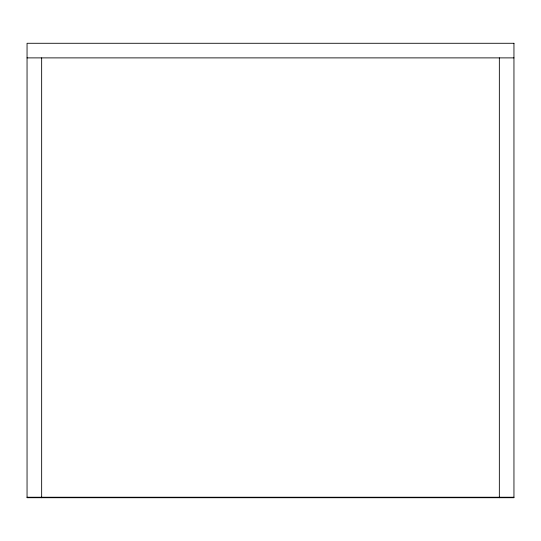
<?xml version="1.0" encoding="UTF-8"?>
<svg xmlns="http://www.w3.org/2000/svg" width="541" height="541" viewBox="0 0 541 541"><rect width="100%" height="100%" fill="white"/><g stroke="black" fill="none" stroke-linecap="round" stroke-linejoin="round"><path stroke-width="0.81" d="M27.05 57.887L513.95 57.887M27.05 497.233L513.95 497.233M499.343 57.887L499.343 497.72M41.657 57.887L41.657 497.72M513.95 43.28L27.05 43.28L27.05 497.72L513.95 497.72L513.95 43.28"/></g></svg>
